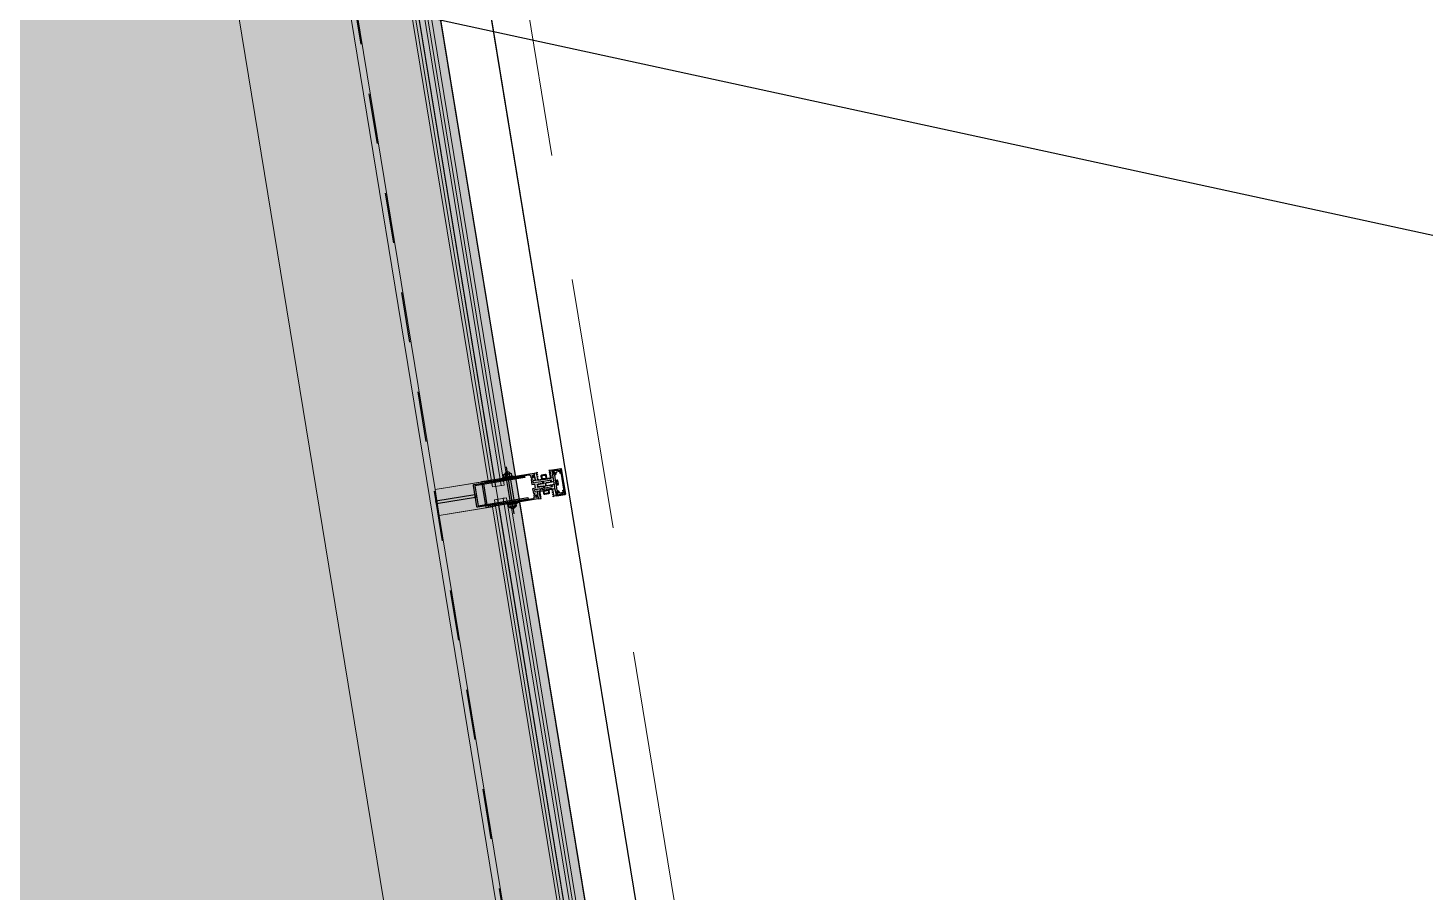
# Model space of a CAD drawing. Header units: metres. Extents: x 2 to 659295185, y -28 to 1124222152.
# Drawn here: x 655634.026 to 655636.803, y 1126437.521 to 1126439.238 of the extents above; entities that cross this region are included whole.
import ezdxf

# ---------------------------------------------------------------- set-up
doc = ezdxf.new("R2010")
doc.units = ezdxf.units.M
doc.header["$MEASUREMENT"] = 0
for name, pattern in [('CCSM_XREF ESTRUCTURA15$0$ACAD_ISO02W100', [15, 12, -3]), ('CCSM_XREF ESTRUCTURA15$0$ACAD_ISO08W100', [36, 24, -3, 6, -3]), ('CCSM_XREF ESTRUCTURA15$0$CENTER', [2, 1.25, -0.25, 0.25, -0.25]), ('CCSM_XREF ESTRUCTURA15$0$DASHED', [0.75, 0.5, -0.25]), ('DASHDOT', [1, 0.5, -0.25, 0, -0.25])]:
    doc.linetypes.add(name, pattern=pattern)
for name, color, linetype in [('CCSM_C1_CUERPO D.dwg 19-03-12$0$A-BROCAL', 8, 'CONTINUOUS'), ('CCSM_C1_CUERPO D.dwg 19-03-12$0$A-ESTRUCTURA DE FACHADA DE VIDRIO', 5, 'CONTINUOUS'), ('CCSM_C1_CUERPO D.dwg 19-03-12$0$A-VIDRIO', 135, 'CONTINUOUS'), ('CCSM_C1_CUERPO D.dwg 19-03-12$0$islas', 7, 'CONTINUOUS'), ('CCSM_C1_CUERPO EL$0$A-AREAS COMERCIALES', 151, 'CONTINUOUS'), ('CCSM_XREF ESTRUCTURA15$0$1. ESTRUCTURA PROPUESTA', 3, 'CONTINUOUS'), ('CCSM_XREF ESTRUCTURA15$0$A-BROCAL', 8, 'CONTINUOUS'), ('CCSM_XREF ESTRUCTURA15$0$ALUMINIO', 26, 'CONTINUOUS'), ('CCSM_XREF ESTRUCTURA15$0$cl', 1, 'CCSM_XREF ESTRUCTURA15$0$CENTER'), ('CCSM_XREF ESTRUCTURA15$0$EJES', 3, 'CCSM_XREF ESTRUCTURA15$0$ACAD_ISO08W100'), ('CCSM_XREF ESTRUCTURA15$0$LAYER1', 1, 'CONTINUOUS'), ('CCSM_XREF ESTRUCTURA15$0$LAYER4', 5, 'CONTINUOUS'), ('CCSM_XREF ESTRUCTURA15$0$METALICO', 5, 'CONTINUOUS'), ('CCSM_XREF ESTRUCTURA15$0$PROYECCION DE TECHO', 212, 'CONTINUOUS'), ('CCSM_XREF ESTRUCTURA15$0$VARIOS', 20, 'CONTINUOUS'), ('TERRENO DE TABACALERA', 50, 'CONTINUOUS')]:
    doc.layers.add(name, color=color, linetype=linetype)
doc.layers.add('CCSM_C1_CUERPO D.dwg 19-03-12$0$VEGETACIÓN', color=7, linetype='CONTINUOUS', true_color=0x428500)
doc.layers.add('LOCALES ASIGNADOS', color=41, linetype='DASHDOT', lineweight=0)
pattern_1 = [(329.308451238, (-1.74908, -4.25296), (0.0412171804, -0.54709132384), [0.05715, -0.62865]), (274.30845124, (-1.7491, -4.25296), (0.5485208358, 0.19704611346), [0.04572, -0.50292]), (19.75945124, (-1.74564, -4.29855), (0.5897357616, -0.35004758223), [0.04857, -0.53427]), (325.49265124, (-1.5987, -4.2283), (0.00707447526, -0.8229292713), [0.085725, -0.942975]), (15.94405124, (-1.5981, -4.2969), (0.8477022361, -0.58277140046), [0.072855, -0.801405]), (270.49245124, (-1.5987, -4.2283), (0.8477011195, -0.5827727124), [0.06858, -0.75438]), (300.308451238, (-1.62395, -4.30967), (-0.2291857787, -0.49847933902), [0.05715, -0.62865]), (245.30845124, (-1.62395, -4.30967), (0.57527698422, -0.09358776406), [0.04572, -0.50292]), (350.75985124, (-1.64305, -4.3512), (0.3460922171, -0.59206566832), [0.04857, -0.53427]), (316.808451238, (-1.74908, -4.25296), (0.251823560087, 0.031886379613), [0, -0.496824, 0, -0.51054, 0, -0.504825]), (286.808451238, (-1.74908, -4.25296), (0.32900826904, -0.149206878947), [0, -0.291084, 0, -0.485394, 0, -0.192405]), (246.808451238, (-1.77656, -4.08527), (0.048835163688, -0.40419522367), [0, -0.1905, 0, -0.59436, 0, -0.78867]), (236.808451238, (-1.7889, -4.01008), (0.14715442583, -0.426197633), [0, -0.24765, 0, -0.394716, 0, -0.56007])]

# ---------------------------------------------------------------- blocks, each defined once
blk = doc.blocks.new('CCSM_XREF ESTRUCTURA15$0$A$C1C286DAD')
at = {"layer": 'CCSM_XREF ESTRUCTURA15$0$ALUMINIO'}
h = blk.add_hatch(color=256, dxfattribs=at)
edge = h.paths.add_edge_path()
edge.add_line((4062.6, -3707), (4063.3, -3707.6))
edge.add_line((4063.3, -3707.6), (4062.7, -3708.2))
edge.add_line((4062.7, -3708.2), (4063.3, -3708.7))
edge.add_line((4063.3, -3708.7), (4062.7, -3709.2))
edge.add_line((4062.7, -3709.2), (4063.3, -3709.7))
edge.add_line((4063.3, -3709.7), (4062.7, -3710.2))
edge.add_line((4062.7, -3710.2), (4063.3, -3710.7))
edge.add_line((4063.3, -3710.7), (4062.7, -3711.2))
edge.add_line((4062.7, -3711.2), (4063.3, -3711.7))
edge.add_line((4063.3, -3711.7), (4062.7, -3712.2))
edge.add_line((4062.7, -3712.2), (4063.3, -3712.7))
edge.add_line((4063.3, -3712.7), (4062.7, -3713.3))
edge.add_line((4062.7, -3713.3), (4063.3, -3713.8))
edge.add_line((4063.3, -3713.8), (4062.7, -3714.3))
edge.add_line((4062.7, -3714.3), (4063.2, -3714.8))
edge.add_line((4063.2, -3714.8), (4062.7, -3715.3))
edge.add_line((4062.7, -3715.3), (4063.2, -3715.8))
edge.add_line((4063.2, -3715.8), (4062.7, -3716.3))
edge.add_line((4062.7, -3716.3), (4063.2, -3716.8))
edge.add_line((4063.2, -3716.8), (4062.7, -3717.3))
edge.add_line((4062.7, -3717.3), (4063.2, -3717.8))
edge.add_line((4063.2, -3717.8), (4062.7, -3718.3))
edge.add_line((4062.7, -3718.3), (4063.2, -3718.8))
edge.add_line((4063.2, -3718.8), (4062.7, -3719.3))
edge.add_line((4062.7, -3719.3), (4063.2, -3719.9))
edge.add_line((4063.2, -3719.9), (4062.6, -3720.5))
edge.add_line((4062.6, -3720.5), (4061.6, -3720.5))
edge.add_line((4061.6, -3720.5), (4061.6, -3718.2))
edge.add_line((4061.6, -3718.2), (4059.6, -3718.2))
edge.add_line((4059.6, -3718.2), (4059.6, -3720.5))
edge.add_line((4059.6, -3720.5), (4058.6, -3720.5))
edge.add_line((4058.6, -3720.5), (4058.6, -3705.5))
edge.add_line((4058.6, -3705.5), (4057.6, -3704.5))
edge.add_line((4057.6, -3704.5), (4058.6, -3703.5))
edge.add_line((4058.6, -3703.5), (4058.6, -3699.7))
edge.add_line((4058.6, -3699.7), (4054.8, -3699.7))
edge.add_line((4054.8, -3699.7), (4054.8, -3704.5))
edge.add_line((4054.8, -3704.5), (4047.3, -3704.5))
edge.add_line((4047.3, -3704.5), (4046.7, -3703.3))
edge.add_arc((4045.8, -3701.5), 2, 296.5651, 603.435)
edge.add_line((4044.9, -3703.3), (4044.3, -3704.5))
edge.add_line((4044.3, -3704.5), (4039.8, -3704.5))
edge.add_line((4039.8, -3704.5), (4039.8, -3599.5))
edge.add_line((4039.8, -3599.5), (4091.8, -3599.5))
edge.add_line((4091.8, -3599.5), (4091.8, -3704.5))
edge.add_line((4091.8, -3704.5), (4087.3, -3704.5))
edge.add_line((4087.3, -3704.5), (4086.7, -3703.3))
edge.add_arc((4085.8, -3701.5), 2, 296.5651, 603.435)
edge.add_line((4084.9, -3703.3), (4084.3, -3704.5))
edge.add_line((4084.3, -3704.5), (4076.8, -3704.5))
edge.add_line((4076.8, -3704.5), (4076.8, -3699.7))
edge.add_line((4076.8, -3699.7), (4073, -3699.7))
edge.add_line((4073, -3699.7), (4073, -3703.5))
edge.add_line((4073, -3703.5), (4074, -3704.5))
edge.add_line((4074, -3704.5), (4073, -3705.5))
edge.add_line((4073, -3705.5), (4073, -3720.5))
edge.add_line((4073, -3720.5), (4072, -3720.5))
edge.add_line((4072, -3720.5), (4072, -3718.2))
edge.add_line((4072, -3718.2), (4070, -3718.2))
edge.add_line((4070, -3718.2), (4070, -3720.5))
edge.add_line((4070, -3720.5), (4069, -3720.5))
edge.add_line((4069, -3720.5), (4068.3, -3719.9))
edge.add_line((4068.3, -3719.9), (4068.8, -3719.3))
edge.add_line((4068.8, -3719.3), (4068.3, -3718.8))
edge.add_line((4068.3, -3718.8), (4068.8, -3718.3))
edge.add_line((4068.8, -3718.3), (4068.3, -3717.8))
edge.add_line((4068.3, -3717.8), (4068.8, -3717.3))
edge.add_line((4068.8, -3717.3), (4068.3, -3716.8))
edge.add_line((4068.3, -3716.8), (4068.8, -3716.3))
edge.add_line((4068.8, -3716.3), (4068.3, -3715.8))
edge.add_line((4068.3, -3715.8), (4068.8, -3715.3))
edge.add_line((4068.8, -3715.3), (4068.3, -3714.8))
edge.add_line((4068.3, -3714.8), (4068.8, -3714.3))
edge.add_line((4068.8, -3714.3), (4068.3, -3713.8))
edge.add_line((4068.3, -3713.8), (4068.8, -3713.3))
edge.add_line((4068.8, -3713.3), (4068.3, -3712.7))
edge.add_line((4068.3, -3712.7), (4068.8, -3712.2))
edge.add_line((4068.8, -3712.2), (4068.3, -3711.7))
edge.add_line((4068.3, -3711.7), (4068.8, -3711.2))
edge.add_line((4068.8, -3711.2), (4068.3, -3710.7))
edge.add_line((4068.3, -3710.7), (4068.8, -3710.2))
edge.add_line((4068.8, -3710.2), (4068.3, -3709.7))
edge.add_line((4068.3, -3709.7), (4068.8, -3709.2))
edge.add_line((4068.8, -3709.2), (4068.3, -3708.7))
edge.add_line((4068.3, -3708.7), (4068.8, -3708.2))
edge.add_line((4068.8, -3708.2), (4068.3, -3707.6))
edge.add_line((4068.3, -3707.6), (4068.9, -3707))
edge.add_line((4068.9, -3707), (4062.6, -3707))
edge = h.paths.add_edge_path(flags=16)
edge.add_line((4089.8, -3605.5), (4089.8, -3693.7))
edge.add_arc((4086.8, -3693.7), 3, -90, 0, ccw=False)
edge.add_line((4086.8, -3696.7), (4083.8, -3696.7))
edge.add_line((4083.8, -3696.7), (4079.8, -3699.2))
edge.add_line((4079.8, -3699.2), (4079.8, -3696.7))
edge.add_line((4079.8, -3696.7), (4070, -3696.7))
edge.add_line((4070, -3696.7), (4070, -3701.5))
edge.add_line((4070, -3701.5), (4061.6, -3701.5))
edge.add_line((4061.6, -3701.5), (4061.6, -3696.7))
edge.add_line((4061.6, -3696.7), (4051.8, -3696.7))
edge.add_line((4051.8, -3696.7), (4051.8, -3699.2))
edge.add_line((4051.8, -3699.2), (4047.8, -3696.7))
edge.add_line((4047.8, -3696.7), (4044.8, -3696.7))
edge.add_arc((4044.8, -3693.7), 3, 180, 270, ccw=False)
edge.add_line((4041.8, -3693.7), (4041.8, -3605.5))
edge.add_arc((4044.8, -3605.5), 3, 90, 180, ccw=False)
edge.add_line((4044.8, -3602.5), (4086.8, -3602.5))
edge.add_arc((4086.8, -3605.5), 3, 0, 90, ccw=False)
h = blk.add_hatch(color=256, dxfattribs=at)
edge = h.paths.add_edge_path()
edge.add_arc((4089.8, -3756.8), 1.02, 270, 360)
edge.add_line((4090.9, -3756.8), (4090.9, -3744.6))
edge.add_line((4090.9, -3744.6), (4089.9, -3743.6))
edge.add_line((4089.9, -3743.6), (4091.7, -3741.8))
edge.add_line((4091.7, -3741.8), (4092, -3741.8))
edge.add_arc((4092, -3742.1), 0.3, 0, 90, ccw=False)
edge.add_line((4092.3, -3742.1), (4092.3, -3758.2))
edge.add_arc((4091.2, -3758.2), 1.02, -90, 0, ccw=False)
edge.add_line((4091.2, -3759.2), (4040.4, -3759.2))
edge.add_arc((4040.4, -3758.2), 1.02, 180, 270, ccw=False)
edge.add_line((4039.4, -3758.2), (4039.4, -3742.1))
edge.add_arc((4039.7, -3742.1), 0.3, 90, 180, ccw=False)
edge.add_line((4039.7, -3741.8), (4040, -3741.8))
edge.add_line((4040, -3741.8), (4041.8, -3743.6))
edge.add_line((4041.8, -3743.6), (4040.8, -3744.6))
edge.add_line((4040.8, -3744.6), (4040.8, -3756.8))
edge.add_arc((4041.8, -3756.8), 1.02, 180, 270)
edge.add_line((4041.8, -3757.8), (4089.8, -3757.8))
at = {"layer": 'CCSM_XREF ESTRUCTURA15$0$A-BROCAL', "elevation": -0.5}
for points in [[(-7240.3, 1793.3), (-6927.9, -3643.7), (-6901.2, -3667.1), (32631.6, -3667.2), (32657.6, -3643.9), (32971.9, 1807.7)], [(-7340.1, 1787.5), (-7025.4, -3691.3), (-7020, -3767.1), (32750.7, -3767.2), (32755.1, -3691), (33071.8, 1801.9)]]:
    blk.add_lwpolyline(points, dxfattribs=at)
at = {"layer": 'CCSM_XREF ESTRUCTURA15$0$ALUMINIO', "elevation": -0.5}
for points in [[(4062.6, -3707), (4063.3, -3707.6), (4062.7, -3708.2), (4063.3, -3708.7), (4062.7, -3709.2), (4063.3, -3709.7), (4062.7, -3710.2), (4063.3, -3710.7), (4062.7, -3711.2), (4063.3, -3711.7), (4062.7, -3712.2), (4063.3, -3712.7), (4062.7, -3713.3), (4063.3, -3713.8), (4062.7, -3714.3), (4063.2, -3714.8), (4062.7, -3715.3), (4063.2, -3715.8), (4062.7, -3716.3), (4063.2, -3716.8), (4062.7, -3717.3), (4063.2, -3717.8), (4062.7, -3718.3), (4063.2, -3718.8), (4062.7, -3719.3), (4063.2, -3719.9), (4062.6, -3720.5), (4061.6, -3720.5), (4061.6, -3718.2), (4059.6, -3718.2), (4059.6, -3720.5), (4058.6, -3720.5), (4058.6, -3705.5), (4057.6, -3704.5), (4058.6, -3703.5), (4058.6, -3699.7), (4054.8, -3699.7), (4054.8, -3704.5), (4047.3, -3704.5), (4046.7, -3703.3, 4.236068), (4044.9, -3703.3), (4044.3, -3704.5), (4039.8, -3704.5), (4039.8, -3599.5), (4091.8, -3599.5), (4091.8, -3704.5), (4087.3, -3704.5), (4086.7, -3703.3, 4.236068), (4084.9, -3703.3), (4084.3, -3704.5), (4076.8, -3704.5), (4076.8, -3699.7), (4073, -3699.7), (4073, -3703.5), (4074, -3704.5), (4073, -3705.5), (4073, -3720.5), (4072, -3720.5), (4072, -3718.2), (4070, -3718.2), (4070, -3720.5), (4069, -3720.5), (4068.3, -3719.9), (4068.8, -3719.3), (4068.3, -3718.8), (4068.8, -3718.3), (4068.3, -3717.8), (4068.8, -3717.3), (4068.3, -3716.8), (4068.8, -3716.3), (4068.3, -3715.8), (4068.8, -3715.3), (4068.3, -3714.8), (4068.8, -3714.3), (4068.3, -3713.8), (4068.8, -3713.3), (4068.3, -3712.7), (4068.8, -3712.2), (4068.3, -3711.7), (4068.8, -3711.2), (4068.3, -3710.7), (4068.8, -3710.2), (4068.3, -3709.7), (4068.8, -3709.2), (4068.3, -3708.7), (4068.8, -3708.2), (4068.3, -3707.6), (4068.9, -3707)], [(4089.8, -3605.5), (4089.8, -3693.7, -0.414214), (4086.8, -3696.7), (4083.8, -3696.7), (4079.8, -3699.2), (4079.8, -3696.7), (4070, -3696.7), (4070, -3701.5), (4061.6, -3701.5), (4061.6, -3696.7), (4051.8, -3696.7), (4051.8, -3699.2), (4047.8, -3696.7), (4044.8, -3696.7, -0.414214), (4041.8, -3693.7), (4041.8, -3605.5, -0.414214), (4044.8, -3602.5), (4086.8, -3602.5, -0.414214)], [(4089.8, -3757.8), (4089.8, -3757.8, 0.414214), (4090.9, -3756.8), (4090.9, -3744.6), (4089.9, -3743.6), (4091.7, -3741.8), (4092, -3741.8, -0.414214), (4092.3, -3742.1), (4092.3, -3758.2, -0.414214), (4091.2, -3759.2), (4040.4, -3759.2, -0.414214), (4039.4, -3758.2), (4039.4, -3742.1, -0.414214), (4039.7, -3741.8), (4040, -3741.8), (4041.8, -3743.6), (4040.8, -3744.6), (4040.8, -3756.8, 0.414214), (4041.8, -3757.8)], [(4082.8, -3740.6), (4084.1, -3741.9, 2.544495), (4087.3, -3741.9), (4088.5, -3740.6), (4089.7, -3740.6, -0.414214), (4090.8, -3741.7), (4090.8, -3742.6), (4089.7, -3743.6), (4090.8, -3744.7), (4088.6, -3755.8, -0.35857), (4086.6, -3757.4), (4082.7, -3757.4), (4082.7, -3755.4), (4086.6, -3755.4), (4086.6, -3747.9, -0.4818), (4081.3, -3743.6), (4066.8, -3743.6), (4065.8, -3742.6), (4064.8, -3743.6), (4050.3, -3743.6, -0.4818), (4044.9, -3747.9), (4044.9, -3755.4), (4048.9, -3755.4), (4048.9, -3757.4), (4045, -3757.4, -0.35857), (4043, -3755.8), (4040.8, -3744.7), (4041.8, -3743.6), (4040.8, -3742.6), (4040.8, -3741.7, -0.414214), (4041.8, -3740.6), (4043, -3740.6), (4044.3, -3741.9, 2.544495), (4047.5, -3741.9), (4048.8, -3740.6)]]:
    blk.add_lwpolyline(points, format="xyb", close=True, dxfattribs=at)
blk.add_lwpolyline([(4062.6, -3723), (4063.3, -3723.6), (4062.7, -3724.2), (4063.3, -3724.7), (4062.7, -3725.2), (4063.3, -3725.7), (4062.7, -3726.2), (4063.3, -3726.7), (4062.7, -3727.2), (4063.3, -3727.7), (4062.7, -3728.2), (4063.3, -3728.7), (4062.7, -3729.3), (4063.3, -3729.8), (4062.7, -3730.3), (4063.2, -3730.8), (4062.7, -3731.3), (4063.2, -3731.8), (4062.7, -3732.3), (4063.2, -3732.8), (4062.7, -3733.3), (4063.2, -3733.8), (4062.7, -3734.3), (4063.2, -3734.8), (4062.7, -3735.3), (4063.2, -3735.9), (4062.6, -3736.5), (4061.6, -3736.5), (4061.6, -3734.2), (4059.6, -3734.2), (4059.6, -3736.5), (4058.6, -3736.5), (4058.6, -3720.5), (4063.3, -3720.5), (4063.3, -3719.2), (4063.9, -3718.6), (4063.3, -3718), (4063.3, -3711.9), (4063.9, -3711.3), (4063.3, -3710.7), (4063.3, -3708), (4068.3, -3708), (4068.3, -3710.7), (4067.7, -3711.3), (4068.3, -3711.9), (4068.3, -3718), (4067.7, -3718.6), (4068.3, -3719.2), (4068.3, -3720.5), (4073, -3720.5), (4073, -3736.5), (4072, -3736.5), (4072, -3734.2), (4070, -3734.2), (4070, -3736.5), (4069, -3736.5), (4068.3, -3735.9), (4068.8, -3735.3), (4068.3, -3734.8), (4068.8, -3734.3), (4068.3, -3733.8), (4068.8, -3733.3), (4068.3, -3732.8), (4068.8, -3732.3), (4068.3, -3731.8), (4068.8, -3731.3), (4068.3, -3730.8), (4068.8, -3730.3), (4068.3, -3729.8), (4068.8, -3729.3), (4068.3, -3728.7), (4068.8, -3728.2), (4068.3, -3727.7), (4068.8, -3727.2), (4068.3, -3726.7), (4068.8, -3726.2), (4068.3, -3725.7), (4068.8, -3725.2), (4068.3, -3724.7), (4068.8, -3724.2), (4068.3, -3723.6), (4068.9, -3723)], close=True, dxfattribs=at)
at = {"layer": 'CCSM_XREF ESTRUCTURA15$0$cl'}
blk.add_line((988.3, -3503.1, -0.5), (5543.3, -3503.1, -0.5), dxfattribs=at)
at = {"layer": 'CCSM_XREF ESTRUCTURA15$0$EJES'}
blk.add_line((4113.2, -3652, -0.5), (4018.3, -3652, -0.5), dxfattribs=at)
at = {"layer": 'CCSM_XREF ESTRUCTURA15$0$LAYER1', "elevation": -0.5}
for points in [[(4047.4, -3710.5), (4047.9, -3708.8), (4050.5, -3708.8), (4050, -3710.5), (4051.1, -3710.5), (4051.6, -3708.8), (4053.7, -3708.8), (4053.2, -3710.5), (4054.3, -3710.5), (4054.8, -3708.8), (4054.8, -3704.6), (4046.3, -3704.6), (4046.3, -3701.6), (4047.5, -3702.2), (4047.8, -3701.7), (4045.8, -3700.6), (4043.8, -3701.8), (4044.1, -3702.3), (4045.3, -3701.6), (4045.3, -3704.6), (4039.8, -3704.6), (4039.8, -3708.8), (4039.3, -3710.5), (4040.3, -3710.5), (4040.8, -3708.8), (4043.2, -3708.8), (4042.7, -3710.5), (4043.7, -3710.5), (4044.2, -3708.8), (4046.9, -3708.8), (4046.4, -3710.5)], [(4084.1, -3710.5), (4083.6, -3708.8), (4081, -3708.8), (4081.5, -3710.5), (4080.5, -3710.5), (4080, -3708.8), (4077.8, -3708.8), (4078.3, -3710.5), (4077.3, -3710.5), (4076.8, -3708.8), (4076.8, -3704.6), (4085.2, -3704.6), (4085.2, -3701.6), (4084.1, -3702.2), (4083.8, -3701.7), (4085.7, -3700.6), (4087.8, -3701.8), (4087.5, -3702.3), (4086.2, -3701.6), (4086.2, -3704.6), (4091.8, -3704.6), (4091.8, -3708.8), (4092.3, -3710.5), (4091.3, -3710.5), (4090.8, -3708.8), (4088.4, -3708.8), (4088.9, -3710.5), (4087.9, -3710.5), (4087.4, -3708.8), (4084.7, -3708.8), (4085.2, -3710.5)], [(4047.4, -3734.5), (4047.9, -3736.3), (4050.5, -3736.3), (4050, -3734.5), (4051.1, -3734.5), (4051.6, -3736.3), (4053.7, -3736.3), (4053.2, -3734.5), (4054.3, -3734.5), (4054.8, -3736.3), (4054.8, -3740.5), (4046.3, -3740.5), (4046.3, -3743.5), (4047.5, -3742.8), (4047.8, -3743.4), (4045.8, -3744.5), (4043.8, -3743.3), (4044.1, -3742.8), (4045.3, -3743.5), (4045.3, -3740.5), (4039.8, -3740.5), (4039.8, -3736.3), (4039.3, -3734.5), (4040.3, -3734.5), (4040.8, -3736.3), (4043.2, -3736.3), (4042.7, -3734.5), (4043.7, -3734.5), (4044.2, -3736.3), (4046.9, -3736.3), (4046.4, -3734.5)], [(4084.1, -3734.5), (4083.6, -3736.3), (4081, -3736.3), (4081.5, -3734.5), (4080.5, -3734.5), (4080, -3736.3), (4077.8, -3736.3), (4078.3, -3734.5), (4077.3, -3734.5), (4076.8, -3736.3), (4076.8, -3740.5), (4085.2, -3740.5), (4085.2, -3743.5), (4084.1, -3742.8), (4083.8, -3743.4), (4085.7, -3744.5), (4087.8, -3743.3), (4087.5, -3742.8), (4086.2, -3743.5), (4086.2, -3740.5), (4091.8, -3740.5), (4091.8, -3736.3), (4092.3, -3734.5), (4091.3, -3734.5), (4090.8, -3736.3), (4088.4, -3736.3), (4088.9, -3734.5), (4087.9, -3734.5), (4087.4, -3736.3), (4084.7, -3736.3), (4085.2, -3734.5)]]:
    blk.add_lwpolyline(points, close=True, dxfattribs=at)
at = {"layer": 'CCSM_XREF ESTRUCTURA15$0$LAYER4', "linetype": 'CCSM_XREF ESTRUCTURA15$0$ACAD_ISO02W100'}
for p, q in [((4063.4, -3747.5, -0.5), (4063.4, -3744.5, -0.5)), ((4068.2, -3747.5, -0.5), (4068.2, -3744.5, -0.5))]:
    blk.add_line(p, q, dxfattribs=at)
at = {"layer": 'CCSM_XREF ESTRUCTURA15$0$LAYER4', "linetype": 'CCSM_XREF ESTRUCTURA15$0$ACAD_ISO02W100', "elevation": -0.5}
for points in [[(4071.8, -3743.6), (4059.8, -3743.6), (4059.8, -3744.5), (4071.8, -3744.5)], [(4070.3, -3744.5), (4061.3, -3744.5), (4061.3, -3747.8), (4062.2, -3748.7), (4069.4, -3748.7), (4070.3, -3747.8)]]:
    blk.add_lwpolyline(points, close=True, dxfattribs=at)
at = {"layer": 'CCSM_XREF ESTRUCTURA15$0$LAYER4', "elevation": -0.5}
blk.add_lwpolyline([(4068.2, -3740.6), (4068.2, -3732.8), (4068.7, -3732.3), (4068.2, -3731.8), (4068.7, -3731.3), (4068.2, -3730.8), (4068.7, -3730.3), (4068.2, -3729.7), (4068.7, -3729.2), (4068.2, -3728.7), (4068.7, -3728.2), (4068.2, -3727.7), (4068.7, -3727.2), (4068.2, -3726.7), (4068.7, -3726.2), (4068.2, -3725.7), (4068.7, -3725.2), (4068.2, -3724.7), (4068.7, -3724.2), (4068.2, -3723.7), (4063.4, -3723.7), (4063.4, -3723.7), (4062.9, -3724.2), (4063.4, -3724.7), (4062.9, -3725.2), (4063.4, -3725.7), (4062.9, -3726.2), (4063.4, -3726.7), (4062.9, -3727.2), (4063.4, -3727.7), (4062.9, -3728.2), (4063.4, -3728.7), (4062.9, -3729.2), (4063.4, -3729.7), (4062.9, -3730.3), (4063.4, -3730.8), (4062.9, -3731.3), (4063.4, -3731.8), (4062.9, -3732.3), (4063.4, -3732.8), (4063.4, -3740.6)], dxfattribs=at)
at = {"layer": 'CCSM_XREF ESTRUCTURA15$0$LAYER4', "linetype": 'CCSM_XREF ESTRUCTURA15$0$ACAD_ISO02W100'}
for centre, radius, start, end in [((4062.3, -3747.4, -0.5), 1.06, 187.2765, 352.7236), ((4065.8, -3744.9, -0.5), 3.58, 227.8677, 312.1323), ((4065.8, -3744.9, -0.5), 3.58, 227.8677, 312.1323), ((4069.2, -3747.4, -0.5), 1.06, 187.2765, 352.7236)]:
    blk.add_arc(centre, radius, start, end, dxfattribs=at)
at = {"layer": 'CCSM_XREF ESTRUCTURA15$0$METALICO'}
for p, q in [((4038.3, -3648, -0.5), (4034.2, -3648, -0.5)), ((4038.3, -3656.1, -0.5), (4034.2, -3656.1, -0.5)), ((4089.8, -3648, -0.5), (4041.8, -3648, -0.5)), ((4089.8, -3656, -0.5), (4041.8, -3656, -0.5)), ((4093.3, -3648, -0.5), (4097.3, -3648, -0.5)), ((4093.3, -3656.1, -0.5), (4097.3, -3656.1, -0.5))]:
    blk.add_line(p, q, dxfattribs=at)
at = {"layer": 'CCSM_XREF ESTRUCTURA15$0$METALICO', "elevation": -0.5}
for points in [[(4062.8, -3503.2), (4068.8, -3503.2), (4068.8, -3581.5), (4062.8, -3581.5)], [(4038.3, -3662.2), (4039.8, -3662.2), (4039.8, -3641.9), (4038.3, -3641.9)], [(4093.3, -3662.2), (4091.8, -3662.2), (4091.8, -3641.9), (4093.3, -3641.9)]]:
    blk.add_lwpolyline(points, close=True, dxfattribs=at)
for points in [[(4045.8, -3584.5), (4045.8, -3684.6), (4042.8, -3684.6), (4042.8, -3583.5, -0.414214), (4044.8, -3581.5), (4086.8, -3581.5, -0.414214), (4088.8, -3583.5), (4088.8, -3684.6), (4085.8, -3684.6), (4085.8, -3584.5)], [(4053.1, -3728), (4048.1, -3728, -0.414214), (4046.6, -3726.5), (4046.6, -3718.5, -0.414214), (4048.1, -3717), (4053.1, -3717, -0.414214), (4054.6, -3718.5), (4054.6, -3726.5, -0.414214)], [(4053.1, -3726.8), (4048.1, -3726.8, -0.414214), (4047.8, -3726.5), (4047.8, -3718.5, -0.414214), (4048.1, -3718.2), (4053.1, -3718.2, -0.414214), (4053.4, -3718.5), (4053.4, -3726.5, -0.414214)], [(4078.5, -3728), (4083.5, -3728, 0.414214), (4085, -3726.5), (4085, -3718.5, 0.414214), (4083.5, -3717), (4078.5, -3717, 0.414214), (4077, -3718.5), (4077, -3726.5, 0.414214)], [(4078.5, -3726.8), (4083.5, -3726.8, 0.414214), (4083.8, -3726.5), (4083.8, -3718.5, 0.414214), (4083.5, -3718.2), (4078.5, -3718.2, 0.414214), (4078.2, -3718.5), (4078.2, -3726.5, 0.414214)]]:
    blk.add_lwpolyline(points, format="xyb", close=True, dxfattribs=at)
for points in [[(4038.3, -3644.4), (4033.4, -3644.4), (4032.1, -3645.9), (4032.1, -3658.2), (4033.4, -3659.6), (4038.3, -3659.6)], [(4093.3, -3644.4), (4098.1, -3644.4), (4099.4, -3645.9), (4099.4, -3658.2), (4098.1, -3659.6), (4093.3, -3659.6)]]:
    blk.add_lwpolyline(points, dxfattribs=at)
for points in [[(4034.2, -3644.4, 0.97177), (4034.2, -3648, 0.375), (4034.2, -3656.1, 0.97177), (4034.2, -3659.6, 0.97177)], [(4097.3, -3644.4, -0.97177), (4097.3, -3648, -0.375), (4097.3, -3656.1, -0.97177), (4097.3, -3659.6, -0.97177)]]:
    blk.add_lwpolyline(points, format="xyb", dxfattribs=at)
at = {"layer": 'CCSM_XREF ESTRUCTURA15$0$METALICO'}
for centre, start, end in [((4035.8, -3652, -0.5), 124.6703, 235.3297), ((4095.8, -3652, -0.5), 304.6703, 55.3297)]:
    blk.add_arc(centre, 6.4, start, end, dxfattribs=at)
at = {"layer": 'CCSM_XREF ESTRUCTURA15$0$VARIOS', "elevation": -0.5}
for points in [[(4056.1, -3710.5), (4054.6, -3710.5), (4054.6, -3734.5), (4056.1, -3734.5)], [(4075.5, -3710.5), (4077, -3710.5), (4077, -3734.5), (4075.5, -3734.5)]]:
    blk.add_lwpolyline(points, close=True, dxfattribs=at)

msp = doc.modelspace()

# ---------------------------------------------------------------- hatches: boundary and pattern name
at = {"layer": 'CCSM_C1_CUERPO D.dwg 19-03-12$0$VEGETACIÓN', "lineweight": 5}
h = msp.add_hatch(dxfattribs=at)
h.set_pattern_fill('AR-CONC', color=256, scale=0.003, style=0)
h.set_pattern_definition(pattern_1)
edge = h.paths.add_edge_path()
edge.add_line((655631.3766, 1126426.2662), (655636.7773, 1126427.4745))
edge.add_line((655636.7773, 1126427.4745), (655630.3748, 1126466.5361))
edge.add_line((655630.3748, 1126466.5361), (655624.8693, 1126465.9567))
edge.add_line((655624.8693, 1126465.9567), (655624.9113, 1126465.7006))
edge.add_line((655624.9113, 1126465.7006), (655624.8126, 1126465.6844))
edge.add_line((655624.8126, 1126465.6844), (655625.889, 1126459.1177))
edge.add_line((655625.889, 1126459.1177), (655626.4796, 1126459.2146))
edge.add_line((655626.4796, 1126459.2146), (655626.7999, 1126457.2365))
edge.add_line((655626.7999, 1126457.2365), (655626.2432, 1126457.1491))
edge.add_line((655626.2432, 1126457.1491), (655626.2521, 1126457.0651))
edge.add_arc((655622.7715, 1126448.7623), 9.0029, 1.64019, 67.2566, ccw=False)
edge.add_arc((655617.5094, 1126449.2351), 14.263, 323.00991, 359.13576, ccw=False)
edge.add_arc((655533.9247, 1126331.6339), 144.5887, 47.020585, 48.937825, ccw=False)
edge.add_arc((655629.9883, 1126435.569), 3.1137, -13.4544, 36.3556, ccw=False)
edge.add_arc((655630.6285, 1126435.623), 2.5117, 279.0348, 341.9454, ccw=False)
edge.add_line((655631.0229, 1126433.1424), (655630.1706, 1126433.0027))
edge.add_line((655630.1706, 1126433.0027), (655631.2409, 1126426.4732))
edge.add_line((655631.2409, 1126426.4732), (655631.3393, 1126426.4936))
edge.add_line((655631.3393, 1126426.4936), (655631.3766, 1126426.2662))
h = msp.add_hatch(dxfattribs=at)
h.set_pattern_fill('AR-CONC', color=256, scale=0.003, style=0)
h.set_pattern_definition(pattern_1)
edge = h.paths.add_edge_path()
edge.add_line((655631.3766, 1126426.2662), (655636.7773, 1126427.4745))
edge.add_line((655636.7773, 1126427.4745), (655630.3748, 1126466.5361))
edge.add_line((655630.3748, 1126466.5361), (655624.8693, 1126465.9567))
edge.add_line((655624.8693, 1126465.9567), (655624.9113, 1126465.7006))
edge.add_line((655624.9113, 1126465.7006), (655624.8126, 1126465.6844))
edge.add_line((655624.8126, 1126465.6844), (655625.889, 1126459.1177))
edge.add_line((655625.889, 1126459.1177), (655626.4796, 1126459.2146))
edge.add_line((655626.4796, 1126459.2146), (655626.7999, 1126457.2365))
edge.add_line((655626.7999, 1126457.2365), (655626.2432, 1126457.1491))
edge.add_line((655626.2432, 1126457.1491), (655626.2521, 1126457.0651))
edge.add_arc((655622.7715, 1126448.7623), 9.0029, 1.64019, 67.2566, ccw=False)
edge.add_arc((655617.5094, 1126449.2351), 14.263, 323.00991, 359.13576, ccw=False)
edge.add_arc((655533.9247, 1126331.6339), 144.5887, 47.020585, 48.937825, ccw=False)
edge.add_arc((655629.9883, 1126435.569), 3.1137, -13.4544, 36.3556, ccw=False)
edge.add_arc((655630.6285, 1126435.623), 2.5117, 279.0348, 341.9454, ccw=False)
edge.add_line((655631.0229, 1126433.1424), (655630.1706, 1126433.0027))
edge.add_line((655630.1706, 1126433.0027), (655631.2409, 1126426.4732))
edge.add_line((655631.2409, 1126426.4732), (655631.3393, 1126426.4936))
edge.add_line((655631.3393, 1126426.4936), (655631.3766, 1126426.2662))
at = {"layer": 'LOCALES ASIGNADOS'}
h = msp.add_hatch(color=256, dxfattribs=at)
edge = h.paths.add_edge_path()
edge.add_arc((219491.1056, 1054914.3756), 441878.9229, 9.308049718, 9.309563548, ccw=False)
edge.add_line((655551.8097, 1126384.9626), (655564.5398, 1126387.0492))
edge.add_line((655564.5398, 1126387.0492), (655562.5867, 1126398.9652))
edge.add_line((655562.5867, 1126398.9652), (655552.3922, 1126397.2942))
edge.add_line((655552.3922, 1126397.2942), (655552.4569, 1126396.8995))
edge.add_line((655552.4569, 1126396.8995), (655549.9212, 1126396.4839))

# ---------------------------------------------------------------- linework, layer by layer
at = {"layer": 'CCSM_C1_CUERPO D.dwg 19-03-12$0$A-BROCAL', "lineweight": 5, "elevation": -0.0005}
msp.add_lwpolyline([(655624.8608, 1126466.0564), (655630.4582, 1126466.6454), (655636.8912, 1126427.3975), (655631.3987, 1126426.1687), (655631.3769, 1126426.2663), (655636.7773, 1126427.4745), (655630.3748, 1126466.5361), (655624.8713, 1126465.9569), (655624.8608, 1126466.0564)], dxfattribs=at)
msp.add_lwpolyline([(655624.8608, 1126466.0564), (655630.4582, 1126466.6454), (655636.8912, 1126427.3975), (655631.3987, 1126426.1687), (655631.3769, 1126426.2663), (655636.7773, 1126427.4745), (655630.3748, 1126466.5361), (655624.8713, 1126465.9569), (655624.8608, 1126466.0564)], dxfattribs=at)
at = {"layer": 'CCSM_C1_CUERPO D.dwg 19-03-12$0$A-ESTRUCTURA DE FACHADA DE VIDRIO', "color": 6, "lineweight": 5, "elevation": -0.0005}
for points in [[(655633.3455, 1126427.1445), (655631.2016, 1126426.6657), (655631.2373, 1126426.4482), (655636.5731, 1126427.6401), (655630.2341, 1126466.314), (655624.797, 1126465.74), (655624.8327, 1126465.5226), (655627.0173, 1126465.7532)], [(655634.3686, 1126439.7296), (655635.11, 1126435.2061)]]:
    msp.add_lwpolyline(points, dxfattribs=at)
at = {"layer": 'CCSM_C1_CUERPO D.dwg 19-03-12$0$A-ESTRUCTURA DE FACHADA DE VIDRIO', "lineweight": 5, "elevation": -0.0005}
for points in [[(655634.5852, 1126439.8482), (655634.8355, 1126438.3208), (655634.9412, 1126438.3382), (655634.6908, 1126439.8655)], [(655634.9952, 1126438.347), (655634.7448, 1126439.8744), (655634.7277, 1126439.8716), (655634.978, 1126438.3442)], [(655634.844, 1126438.2694), (655635.0943, 1126436.7419), (655635.2, 1126436.7592), (655634.9496, 1126438.2867)], [(655635.254, 1126436.768), (655635.0036, 1126438.2955), (655634.9865, 1126438.2927), (655635.2368, 1126436.7652)]]:
    msp.add_lwpolyline(points, close=True, dxfattribs=at)
at = {"layer": 'CCSM_C1_CUERPO D.dwg 19-03-12$0$A-ESTRUCTURA DE FACHADA DE VIDRIO', "color": 4, "lineweight": 5, "elevation": -0.0005}
msp.add_lwpolyline([(655634.9559, 1126438.2877), (655634.844, 1126438.2694), (655634.8355, 1126438.3208), (655634.9474, 1126438.3392), (655634.9496, 1126438.3261), (655634.9732, 1126438.3299), (655634.9711, 1126438.3431), (655634.9952, 1126438.347), (655635.0036, 1126438.2955), (655634.9795, 1126438.2916), (655634.9774, 1126438.3047), (655634.9537, 1126438.3008), (655634.9559, 1126438.2877)], dxfattribs=at)
at = {"layer": 'CCSM_C1_CUERPO D.dwg 19-03-12$0$A-VIDRIO', "lineweight": 5, "elevation": -0.0005}
for points in [[(655634.6949, 1126439.8797), (655634.9496, 1126438.3261), (655634.9558, 1126438.3271), (655634.7011, 1126439.8808)], [(655634.7124, 1126439.8826), (655634.967, 1126438.3289), (655634.9732, 1126438.3299), (655634.7186, 1126439.8836)], [(655634.9712, 1126438.3036), (655635.2258, 1126436.7499), (655635.2321, 1126436.751), (655634.9774, 1126438.3046)], [(655634.9537, 1126438.3007), (655635.2084, 1126436.7471), (655635.2146, 1126436.7481), (655634.9599, 1126438.3018)]]:
    msp.add_lwpolyline(points, close=True, dxfattribs=at)
at = {"layer": 'CCSM_C1_CUERPO D.dwg 19-03-12$0$islas', "lineweight": 5}
msp.add_lwpolyline([(655633.8956, 1126445.0557), (655636.7773, 1126427.4745), (655631.3766, 1126426.2662), (655631.3393, 1126426.4936), (655631.2409, 1126426.4732), (655630.1706, 1126433.0027)], dxfattribs=at)
at = {"layer": 'CCSM_C1_CUERPO D.dwg 19-03-12$0$VEGETACIÓN', "color": 7, "lineweight": 5}
msp.add_lwpolyline([(655626.2521, 1126457.0651, -0.294394), (655631.7707, 1126449.02), (655631.7707, 1126449.02), (655631.7707, 1126449.02, -0.158947), (655628.9018, 1126440.6534, -0.008366), (655632.4959, 1126437.4148, -0.220825), (655633.0166, 1126434.8445, 1.010454), (655633.0166, 1126434.8445, -0.094884), (655633.0166, 1126434.8445, 0.173796), (655633.0166, 1126434.8445, 0.284516), (655633.0166, 1126434.8445, 3.152152), (655633.0166, 1126434.8445, -0.281608), (655631.0229, 1126433.1424), (655630.1706, 1126433.0027), (655631.2409, 1126426.4732), (655631.3393, 1126426.4936), (655631.3766, 1126426.2662), (655636.7773, 1126427.4745), (655630.3748, 1126466.5361)], format="xyb", dxfattribs=at)
at = {"layer": 'CCSM_C1_CUERPO EL$0$A-AREAS COMERCIALES', "lineweight": 5}
msp.add_lwpolyline([(655631.6499, 1126424.5986), (655631.4088, 1126426.07), (655631.3663, 1126426.3288), (655636.7266, 1126427.5295), (655630.344, 1126466.4655), (655625.5798, 1126465.9653), (655624.6464, 1126465.8634), (655624.6464, 1126465.8634), (655624.6189, 1126466.0315), (655622.0671, 1126481.5995), (655619.2909, 1126481.1444), (655619.3314, 1126480.8977), (655619.3435, 1126480.8237), (655610.2153, 1126479.3275), (655609.2594, 1126485.1588), (655611.6493, 1126485.5505), (655610.5833, 1126492.0533), (655598.7999, 1126490.1217), (655601.1572, 1126475.7399), (655538.5815, 1126465.4833)], dxfattribs=at)
at = {"layer": 'CCSM_XREF ESTRUCTURA15$0$PROYECCION DE TECHO', "color": 8, "linetype": 'CCSM_XREF ESTRUCTURA15$0$DASHED', "lineweight": 5}
msp.add_lwpolyline([(655631.7932, 1126423.6207, 0.001609), (655637.3729, 1126424.9224), (655630.1245, 1126469.1447, 0.001671), (655624.2019, 1126468.5753)], format="xyb", dxfattribs=at)
at = {"layer": 'TERRENO DE TABACALERA', "lineweight": -3}
msp.add_line((655590, 1126449), (656087, 1126341), dxfattribs=at)
msp.add_lwpolyline([(655506, 1126886), (655577, 1126452), (655577, 1126452), (655590, 1126449), (656087, 1126341), (656087, 1126341), (656113, 1126403), (656125, 1126444), (656126, 1126472), (656121, 1126555), (656125, 1126569), (656147, 1126631), (656203, 1126760), (656210, 1126776)], dxfattribs=at)

# ---------------------------------------------------------------- block references
at = {"layer": 'CCSM_XREF ESTRUCTURA15$0$1. ESTRUCTURA PROPUESTA', "color": 7, "lineweight": 5, "xscale": 0.001000000079593323, "yscale": 0.001000000079593323, "zscale": 0.001000000079593323, "rotation": 99.30844632904031}
msp.add_blockref('CCSM_XREF ESTRUCTURA15$0$A$C1C286DAD', (655632.0385, 1126433.7166, -0.0005), dxfattribs=at)

doc.saveas('drawing.dxf')
